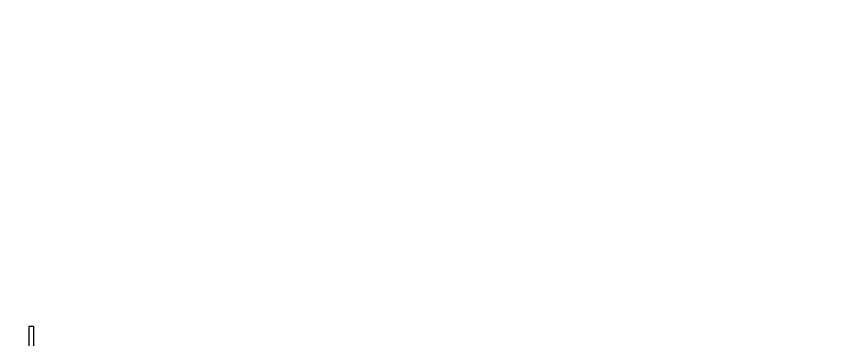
# Model space of a CAD drawing. Header units: millimetres. Extents: x 175047 to 362619, y -19363 to 158900.
# Drawn here: x 200111.9 to 200261.3, y 152815.9 to 152874.3 of the extents above; entities that cross this region are included whole.
import ezdxf

# ---------------------------------------------------------------- set-up
doc = ezdxf.new("R2010")
doc.units = ezdxf.units.MM
doc.linetypes.add('1_Čerchovaná 1_0mm', pattern=[2.4, 1.2, -0.6, 0, -0.6])
doc.layers.add('A-ANNO-DIMS', color=7, linetype='Continuous', lineweight=9)
doc.layers.add('A-ANNO-DIMS-150', color=7, linetype='Continuous', lineweight=9)
doc.layers.add('A-GENM-1', color=251, linetype='Continuous', lineweight=9, true_color=0x646464)
doc.layers.add('A-GENM-2', color=251, linetype='1_Čerchovaná 1_0mm', lineweight=9, true_color=0x646464)
doc.styles.add('Arial', font='arial.ttf', dxfattribs={"width": 0.7, "height": 300})
doc.dimstyles.new('Vnitřní_-_průhledné_1', dxfattribs={"dimscale": 304.8, "dimtxt": 306.07782, "dimasz": 0.639764, "dimexe": 0.492126, "dimexo": 0.0625, "dimgap": 0.098425, "dimtad": 1, "dimdec": 0, "dimrnd": 5, "dimzin": 0, "dimdsep": 46, "dimtxsty": 'Arial', "dimblk1": 'OBLIQUE', "dimblk2": 'OBLIQUE', "dimsah": 1, "dimcen": 0.09, "dimdle": 0.492126, "dimazin": 0, "dimtfac": 1, "dimtdec": 4, "dimtix": 1, "dimtmove": 0, "dimatfit": 3, "dimfxl": 0.492126, "dimfxlon": 1, "dimtvp": 1, "dimtolj": 1, "dimtzin": 0, "dimarcsym": 2})

# ---------------------------------------------------------------- blocks, each defined once
blk = doc.blocks.new('Construction_Roof-Accessories_Lindab_Round- - Lindab Round Downpipe System 150_100 High Build Polyester 001 Antique White-815811-VÝKOP')
at = {"layer": 'A-GENM-1'}
for p, q in [((200115, 152818.08), (200114.2, 152818.08)), ((200114.2, 152805.58), (200114.2, 152818.08)), ((200115, 152818.08), (200114.2, 152818.08)), ((200114.2, 152805.58), (200114.2, 152818.08)), ((200115, 152818.08), (200115, 152805.58)), ((200115, 152818.08), (200115, 152805.58))]:
    blk.add_line(p, q, dxfattribs=at)
blk = doc.blocks.new('DIMBLOCK59-VÝKOP')
at = {"layer": 'A-ANNO-DIMS-150'}
for p, q in [((199010.69, 152950.87), (199010.69, 153100.87)), ((200510.69, 152950.87), (200510.69, 153100.87)), ((199010.69, 152950.87), (200510.69, 152950.87)), ((199010.69, 152950.87), (199010.69, 152800.87)), ((200510.69, 152950.87), (200510.69, 152800.87))]:
    blk.add_line(p, q, dxfattribs=at)
at = {"layer": 'A-ANNO-DIMS-150', "lineweight": 18}
for p, q in [((199010.69, 152950.87), (199108.19, 153048.37)), ((200510.69, 152950.87), (200608.19, 153048.37)), ((199010.69, 152950.87), (198913.19, 152853.37)), ((200510.69, 152950.87), (200413.19, 152853.37))]:
    blk.add_line(p, q, dxfattribs=at)
at = {"layer": 'A-ANNO-DIMS-150', "color": 0, "insert": (199440.49, 153370.33), "char_height": 300, "width": 768.4908, "attachment_point": 1, "line_spacing_factor": 0.941778, "style": 'Arial'}
blk.add_mtext('1500', dxfattribs=at)
blk = doc.blocks.new('_Oblique')
at = {"color": 0, "linetype": 'ByBlock', "lineweight": -2}
blk.add_line((-0.5, -0.5), (0.5, 0.5), dxfattribs=at)

msp = doc.modelspace()

# ---------------------------------------------------------------- block references
at = {"layer": 'A-GENM-2'}
msp.add_blockref('Construction_Roof-Accessories_Lindab_Round- - Lindab Round Downpipe System 150_100 High Build Polyester 001 Antique White-815811-VÝKOP', (0, 0), dxfattribs=at)

# ---------------------------------------------------------------- dimensions: what is measured, and where the dimension line sits
at = {"layer": 'A-ANNO-DIMS'}
dim = msp.add_linear_dim(base=(200510.69, 152950.87), p1=(199010.69, 153100.87), p2=(200510.69, 153100.87), angle=0, dimstyle='Vnitřní_-_průhledné_1', override={"dimpost": '<>', "dimfxl": 1500}, dxfattribs=at)
dim.commit()
dim.dimension.update_dxf_attribs({"geometry": 'DIMBLOCK59-VÝKOP', "text_midpoint": (199760.69, 153134.04)})

doc.saveas('drawing.dxf')
